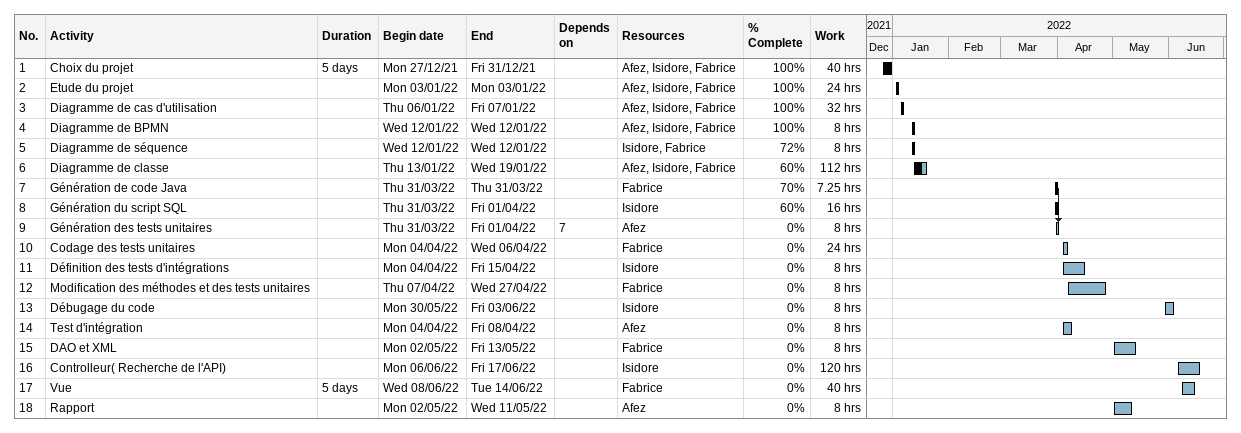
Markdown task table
| ID | Task | Duration | Start | Finish | Predecessors | Resources | % complete | Work (h) |
|---|---|---|---|---|---|---|---|---|
| 1 | Choix du projet | 5d | 2021-12-27 | 2021-12-31 |  | Afez, Isidore, Fabrice | 100 | 40 |
| 2 | Etude du projet |  | 2022-01-03 | 2022-01-03 |  | Afez, Isidore, Fabrice | 100 | 24 |
| 3 | Diagramme de cas d'utilisation |  | 2022-01-06 | 2022-01-07 |  | Afez, Isidore, Fabrice | 100 | 32 |
| 4 | Diagramme de BPMN |  | 2022-01-12 | 2022-01-12 |  | Afez, Isidore, Fabrice | 100 | 8 |
| 5 | Diagramme de séquence |  | 2022-01-12 | 2022-01-12 |  | Isidore, Fabrice | 72 | 8 |
| 6 | Diagramme de classe |  | 2022-01-13 | 2022-01-19 |  | Afez, Isidore, Fabrice | 60 | 112 |
| 7 | Génération de code Java |  | 2022-03-31 | 2022-03-31 |  | Fabrice | 70 | 7.25 |
| 8 | Génération du script SQL |  | 2022-03-31 | 2022-04-01 |  | Isidore | 60 | 16 |
| 9 | Génération des tests unitaires |  | 2022-03-31 | 2022-04-01 | 7 | Afez | 0 | 8 |
| 10 | Codage des tests unitaires |  | 2022-04-04 | 2022-04-06 |  | Fabrice | 0 | 24 |
| 11 | Définition des tests d'intégrations |  | 2022-04-04 | 2022-04-15 |  | Isidore | 0 | 8 |
| 12 | Modification des méthodes et des tests unitaires |  | 2022-04-07 | 2022-04-27 |  | Fabrice | 0 | 8 |
| 13 | Débugage du code |  | 2022-05-30 | 2022-06-03 |  | Isidore | 0 | 8 |
| 14 | Test d'intégration |  | 2022-04-04 | 2022-04-08 |  | Afez | 0 | 8 |
| 15 | DAO et XML |  | 2022-05-02 | 2022-05-13 |  | Fabrice | 0 | 8 |
| 16 | Controlleur( Recherche de l'API) |  | 2022-06-06 | 2022-06-17 |  | Isidore | 0 | 120 |
| 17 | Vue | 5d | 2022-06-08 | 2022-06-14 |  | Fabrice | 0 | 40 |
| 18 | Rapport |  | 2022-05-02 | 2022-05-11 |  | Afez | 0 | 8 |
